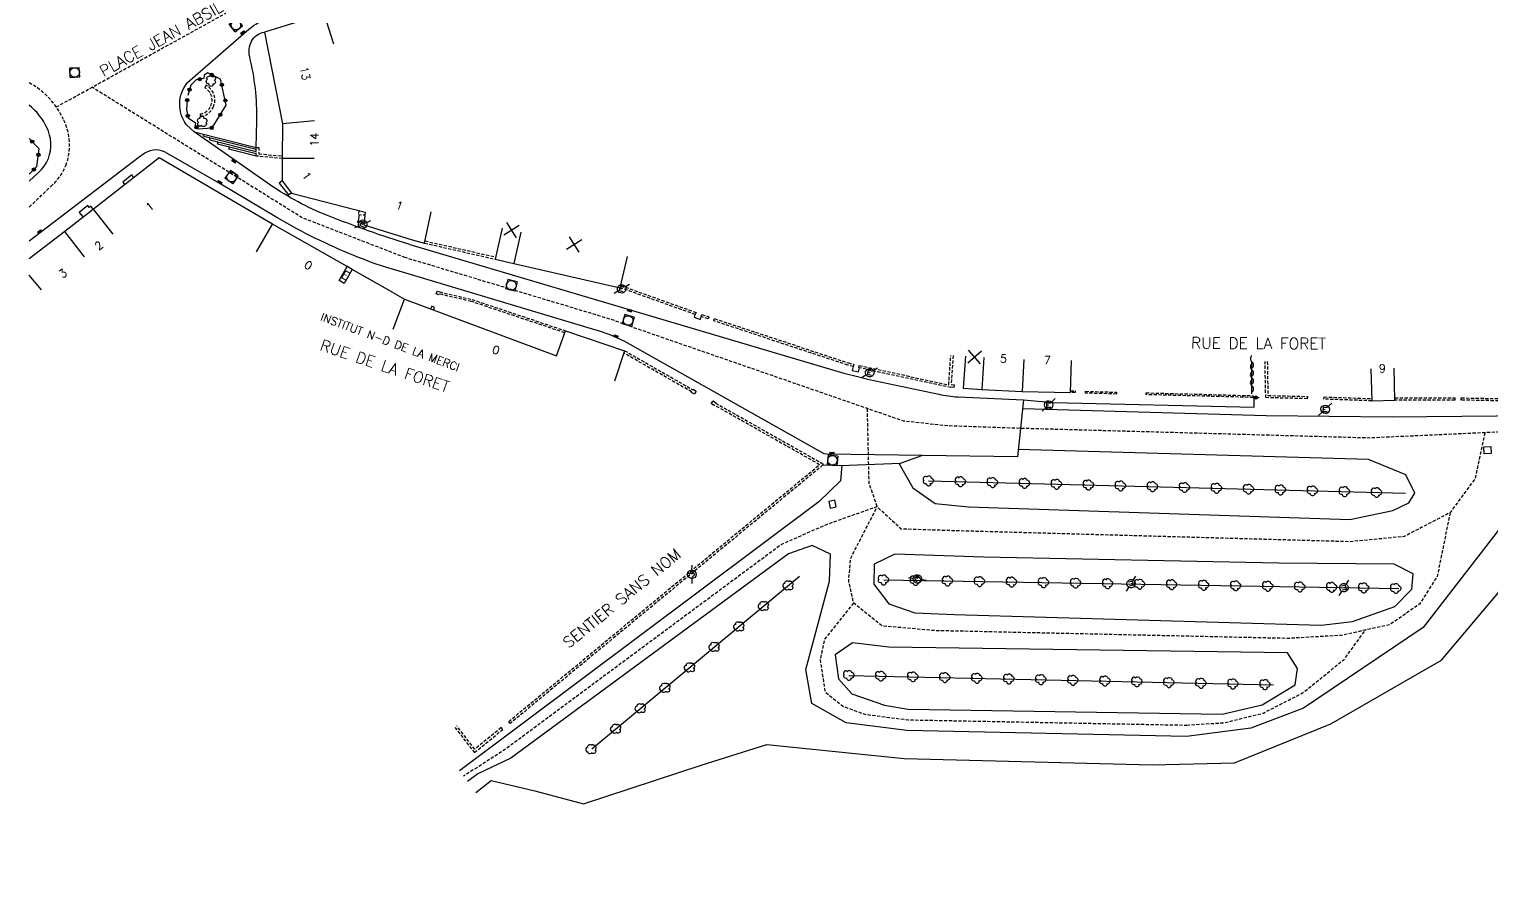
# Model space of a CAD drawing. Header units: millimetres. Extents: x 95999 to 97000, y 132000 to 133000.
# Drawn here: x 96000 to 96228.4, y 132000.5 to 132132.4 of the extents above; entities that cross this region are included whole.
import ezdxf
from ezdxf.enums import TextEntityAlignment as Align

# ---------------------------------------------------------------- set-up
doc = ezdxf.new("R2010")
doc.units = ezdxf.units.MM
doc.linetypes.add('DASHED', pattern=[0.75, 0.5, -0.25])
doc.layers.get('0').update_dxf_attribs({"linetype": 'CONTINUOUS'})
for name, color, linetype in [('W0001', 6, 'DASHED'), ('W0008', 7, 'CONTINUOUS'), ('W0100', 7, 'CONTINUOUS'), ('W0112', 1, 'DASHED'), ('W0300', 7, 'CONTINUOUS'), ('W0302', 3, 'CONTINUOUS'), ('W0310', 3, 'CONTINUOUS'), ('W0322', 7, 'CONTINUOUS'), ('W0334', 7, 'CONTINUOUS'), ('W0400', 7, 'CONTINUOUS'), ('W0420', 7, 'CONTINUOUS'), ('W0471', 7, 'CONTINUOUS'), ('W0984', 7, 'CONTINUOUS'), ('W0989', 7, 'CONTINUOUS'), ('W0991', 7, 'CONTINUOUS'), ('W1102', 7, 'CONTINUOUS')]:
    doc.layers.add(name, color=color, linetype=linetype)
doc.styles.get("Standard").update_dxf_attribs({"font": 'romans.shx', "width": 0.85})

# ---------------------------------------------------------------- blocks, each defined once
blk = doc.blocks.new('T420')
for p, q in [((0.75, 0.75), (-0.75, 0.75)), ((-0.75, 0.75), (-0.75, -0.75)), ((0.75, 0.75), (0.75, -0.75)), ((0.75, -0.75), (-0.75, -0.75))]:
    blk.add_line(p, q)
blk.add_ellipse((0, 0), major_axis=(-0.53, 0.53), ratio=1, start_param=3.926991, end_param=10.210176)
blk = doc.blocks.new('T400')
for p, q in [((-0.15, 0.3), (0.15, 0.3)), ((-0.15, -0.25), (-0.15, 0.3)), ((-0.15, 0.15), (0.15, 0.15)), ((-0.15, 0), (0.15, 0)), ((0.15, 0.3), (0.15, -0.25)), ((-0.15, -0.15), (0.15, -0.15)), ((-0.15, -0.25), (-0.15, -0.3)), ((-0.15, -0.3), (0.15, -0.3)), ((0.15, -0.3), (0.15, -0.25))]:
    blk.add_line(p, q)
blk = doc.blocks.new('T471')
for p, q in [((-0.333334, 0.333334), (-0.333334, -0.333334)), ((-0.333334, 0.333334), (0.333334, 0.333334)), ((-0.333334, 0), (0, 0)), ((0.500001, 0.500001), (1.000002, 1.000002)), ((-0.500001, -0.500001), (-1.000002, -1.000002)), ((-0.333334, -0.333334), (0.333334, -0.333334))]:
    blk.add_line(p, q)
blk.add_ellipse((0, 0), major_axis=(0.471405, 0.471405), ratio=1, start_param=5.4977871438, end_param=11.780972451)
blk = doc.blocks.new('t322o')
at = {"color": 0, "linetype": 'Continuous'}
for radius in [0.25, 0.15]:
    blk.add_circle((0, 0), radius, dxfattribs=at)
blk = doc.blocks.new('T300')
for p, q in [((-0.8, 0.51), (-0.86, 0.34)), ((-0.86, 0.34), (-0.86, 0.17)), ((-0.86, 0.17), (-0.74, 0.06)), ((-0.69, 0.63), (-0.8, 0.51)), ((-0.8, -0.06), (-0.74, 0.06)), ((-0.74, 0.06), (-0.69, 0.11)), ((-0.57, 0.69), (-0.69, 0.63)), ((-0.46, 0.69), (-0.57, 0.69)), ((-0.29, 0.63), (-0.46, 0.69)), ((-0.29, 0.63), (-0.17, 0.74)), ((-0.23, 0.57), (-0.29, 0.63)), ((-0.17, 0.74), (-0.06, 0.8)), ((-0.06, 0.8), (0.06, 0.8)), ((0.06, 0.8), (0.23, 0.74)), ((0.23, 0.74), (0.34, 0.63)), ((0.34, 0.63), (0.4, 0.51)), ((0.46, 0.46), (0.34, 0.46)), ((0.4, 0.51), (0.4, 0.46)), ((0.57, 0.4), (0.46, 0.46)), ((0.57, 0.4), (0.69, 0.29)), ((0.69, 0.29), (0.74, 0.17)), ((0.74, 0.06), (0.69, -0.17)), ((0.74, 0.17), (0.74, 0.06)), ((-0.8, -0.17), (-0.8, -0.06)), ((-0.8, -0.23), (-0.8, -0.17)), ((-0.74, -0.34), (-0.8, -0.23)), ((-0.69, -0.4), (-0.74, -0.34)), ((-0.51, -0.46), (-0.69, -0.4)), ((-0.4, -0.46), (-0.51, -0.46)), ((-0.4, -0.46), (-0.34, -0.46)), ((-0.34, -0.46), (-0.34, -0.4)), ((-0.34, -0.51), (-0.34, -0.46)), ((-0.29, -0.63), (-0.34, -0.51)), ((-0.17, -0.74), (-0.29, -0.63)), ((-0.06, -0.8), (-0.17, -0.74)), ((0.06, -0.8), (-0.06, -0.8)), ((0.17, -0.74), (0.06, -0.8)), ((0.23, -0.69), (0.17, -0.74)), ((0.29, -0.46), (0.23, -0.46)), ((0.29, -0.63), (0.23, -0.69)), ((0.46, -0.4), (0.29, -0.46)), ((0.34, -0.51), (0.29, -0.63)), ((0.34, -0.51), (0.34, -0.46)), ((0.57, -0.34), (0.46, -0.4)), ((0.63, -0.29), (0.57, -0.34)), ((0.69, -0.17), (0.63, -0.29))]:
    blk.add_line(p, q)
blk = doc.blocks.new('t310o')
at = {"color": 0, "linetype": 'Continuous'}
for centre, start, end in [((-0.5, 0.38), 216.8699, 323.1304), ((0.5, -0.37), 36.8699, 143.1303)]:
    blk.add_arc(centre, 0.625, start, end, dxfattribs=at)
blk = doc.blocks.new('t991o')
at = {"color": 0, "linetype": 'Continuous'}
for p, q in [((-1, 1), (1, -1)), ((-1, -1), (1, 1))]:
    blk.add_line(p, q, dxfattribs=at)

msp = doc.modelspace()

# ---------------------------------------------------------------- linework, layer by layer
at = {"layer": 'W0001', "flags": 128}
for points in [[(96004.22, 132120.29), (96036.8, 132138.32), (96044.36, 132143.41)], [(96058.72, 132096.75), (96042.65, 132102.97), (96009.8, 132123.37)], [(96371.22, 132067.29), (96324.96, 132066.29), (96319.33, 132066.23), (96313.82, 132066.29), (96296.82, 132067.36), (96279.95, 132068.93), (96245.38, 132070.23), (96209.2, 132068.57), (96154.77, 132070.08), (96143.46, 132070.46), (96136.51, 132071.22), (96093.72, 132086.05), (96091.37, 132086.92), (96088.96, 132087.68), (96058.72, 132096.75)], [(96227.29, 132069.4), (96225.78, 132062.24), (96221.88, 132056.92), (96214.69, 132053.18), (96206.19, 132052.37), (96143.94, 132054.1), (96136.18, 132054.35), (96132.47, 132057.74), (96131.16, 132061.44), (96130.89, 132073.17)], [(96132.43, 132057.86), (96124.32, 132054.98), (96117.45, 132051.93), (96074.24, 132019.86), (96067.8, 132015.73)], [(96221.88, 132056.92), (96219.86, 132046.95), (96217.09, 132042.61), (96212.44, 132039.39), (96204.87, 132037.74), (96196.55, 132037.26), (96141.35, 132038.48), (96133.17, 132039.22), (96128.72, 132042.8), (96127.96, 132046.25), (96128.28, 132049.82), (96132.43, 132057.86)], [(96128.73, 132042.79), (96124.2, 132037.15), (96123.51, 132033.95), (96124.27, 132028.93), (96127.03, 132026.68), (96130.48, 132025.42), (96137.23, 132024.55), (96180.75, 132023.72)], [(96180.75, 132023.72), (96186.66, 132024.11), (96192.72, 132025.61), (96198.85, 132028.75), (96205.32, 132033.98), (96208.66, 132038.56)]]:
    msp.add_lwpolyline(points, dxfattribs=at)
at = {"layer": 'W0001'}
msp.add_lwpolyline([(96000, 132104.66), (96003.37, 132107.88, 0.112169), (96005.72, 132111.17, 0.208656), (96005.36, 132118.32, 0.159208), (96000, 132124.07)], format="xyb", dxfattribs=at)
at = {"layer": 'W0008'}
for points in [[(96059.42, 132098.83, -0.022105), (96046.55, 132103.35, -0.056877), (96037.68, 132108.08), (96025.75, 132116.42), (96024.54, 132117.51, -0.342558), (96024.71, 132124.1), (96034.31, 132132.45, -0.088591), (96037.41, 132134.24), (96060.01, 132141.26, -0.044228), (96067.99, 132143.09), (96118.11, 132149.23), (96182.33, 132157.17), (96258.59, 132166.62), (96290.58, 132172.56), (96329.52, 132177.33), (96336.25, 132178.12)], [(96000, 132108.69), (96001.4, 132110.02, 0.111921), (96003, 132112.25, 0.208152), (96002.73, 132117.06, 0.115715), (96000, 132120.57)], [(96056.34, 132095.07, -0.024033), (96053.7, 132095.91, -0.033391), (96041.81, 132101.25), (96038.65, 132103.04), (96029.65, 132108.37), (96021.51, 132113.07, 0.297283), (96018.07, 132113.05), (96017.19, 132112.47), (96000, 132099.35)], [(96059.42, 132098.83), (96060.34, 132098.55), (96093.34, 132088.78), (96127.23, 132078.7), (96129.34, 132078.16), (96131.16, 132077.69), (96142.02, 132075.43, 0.046343), (96145.05, 132075), (96155.24, 132074.54), (96154.31, 132065.62), (96124.61, 132066.05), (96124.11, 132066.1), (96093, 132083.63, 0.051834), (96088.31, 132085.48), (96058.65, 132094.38), (96056.34, 132095.07)]]:
    msp.add_lwpolyline(points, format="xyb", dxfattribs=at)
for points in [[(96155.1, 132073.19), (96193.17, 132072.11), (96212.82, 132071.9), (96240, 132072.13), (96254.03, 132072.56), (96254.17, 132074.3)], [(96135.81, 132064.64), (96137.99, 132060.78), (96141.46, 132058.32), (96146.67, 132057.8), (96206.22, 132055.82), (96212.94, 132057.26), (96215.44, 132058.47), (96216.35, 132059.98), (96214.97, 132062.81), (96209.16, 132065.21), (96154.43, 132066.77)], [(96126.91, 132064.31), (96126.7, 132061.91), (96123.31, 132058.61), (96067.17, 132016.58)], [(96234.72, 132061.06), (96217.69, 132038.99), (96198.97, 132026.35), (96190.75, 132023.22), (96180.72, 132021.92), (96137.05, 132022.9), (96127.55, 132024.08), (96122.21, 132027.12), (96121.26, 132032.4), (96124.99, 132046.22), (96125.13, 132050.42), (96122.27, 132051.78), (96118.54, 132050.46), (96075.2, 132018.58), (96070.04, 132016.1), (96068.43, 132014.89)]]:
    msp.add_lwpolyline(points, dxfattribs=at)
for points in [[(96201.72, 132039.33), (96206.65, 132039.91), (96213.27, 132042.23), (96215.9, 132044.94), (96216.09, 132047.37), (96213.16, 132048.87), (96195.12, 132049.02), (96149.08, 132049.97), (96135.15, 132050.41), (96131.93, 132048.87), (96131.89, 132045.72), (96134.22, 132042.67), (96138.29, 132041.25), (96144.49, 132041.02)], [(96186.27, 132025.43), (96192.52, 132026.89), (96197.68, 132030.03), (96198.06, 132032.59), (96196.48, 132035.03), (96134.21, 132035.92), (96128.57, 132036.59), (96125.87, 132034.71), (96126.39, 132030.96), (96128.45, 132028.6), (96133.53, 132026.82), (96137.26, 132026.19)]]:
    msp.add_lwpolyline(points, close=True, dxfattribs=at)
at = {"layer": 'W0100'}
for points in [[(96047.55, 132130.09), (96046.06, 132134.86), (96036.73, 132131.97), (96039.53, 132117.67), (96039.51, 132112.24), (96039.5, 132108.73), (96040.95, 132106.85), (96052.46, 132103.87), (96052.27, 132101.88), (96059.77, 132099.53)], [(96056.77, 132091.29), (96050.45, 132094.89), (96049.66, 132095.35), (96037.99, 132101.99), (96020.3, 132112.33), (96010.05, 132104.35), (96005.55, 132100.82), (96000, 132096.57)], [(96059.77, 132099.53), (96061.74, 132099.02), (96062.78, 132103.91)], [(96073.87, 132101.38), (96072.77, 132096.51), (96075.68, 132095.85), (96092.3, 132092.05), (96093.42, 132096.93)], [(96056.77, 132091.29), (96058.6, 132090.26), (96082.33, 132081.42), (96083.74, 132085.32), (96092.97, 132082.21), (96091.38, 132077.47)], [(96146.18, 132081.35), (96145.84, 132076.37), (96148.74, 132076.16), (96155.06, 132075.84), (96162.62, 132075.66), (96162.74, 132080.66)], [(96209.5, 132079.38), (96209.65, 132074.39), (96213.27, 132074.49), (96213.13, 132079.49)]]:
    msp.add_lwpolyline(points, dxfattribs=at)
at = {"layer": 'W0112'}
msp.add_lwpolyline([(96027.4, 132123.31, -0.398634), (96028.34, 132120.43, -0.248044), (96026.67, 132119.18), (96026.74, 132118.76, 0.248044), (96028.73, 132120.24, 0.398634), (96027.61, 132123.68)], format="xyb", close=True, dxfattribs=at)
for points in [[(96039.51, 132112.25), (96035.45, 132112.61), (96035.44, 132113.97), (96035.83, 132113.97), (96035.83, 132112.96), (96039.51, 132112.63)], [(96051.47, 132104.13), (96051.41, 132103.48), (96052.42, 132103.44)], [(96052.3, 132102.14), (96051.29, 132102.24), (96051.32, 132102.47), (96052.32, 132102.37)], [(96061.74, 132099.02), (96072.77, 132096.51)], [(96061.82, 132099.36), (96072.85, 132096.85)], [(96083.63, 132085.02), (96069.03, 132089.91), (96063.99, 132091.08), (96063.94, 132090.94), (96063.56, 132091.08), (96063.72, 132091.52), (96064.1, 132091.39), (96069.12, 132090.22), (96083.74, 132085.32)], [(96092.38, 132092.4), (96104.12, 132088.18), (96104, 132087.86), (96092.3, 132092.05)], [(96063.17, 132088.64), (96063.3, 132088.99), (96062.85, 132089.15), (96062.73, 132088.8)], [(96092.97, 132082.21), (96103.63, 132076.11), (96103.67, 132076.18), (96104.13, 132075.91), (96103.86, 132075.43), (96103.39, 132075.71), (96103.44, 132075.78), (96092.79, 132081.88)], [(96144.26, 132081.44), (96143.94, 132076.91), (96144.41, 132076.88), (96144.39, 132076.49), (96143.92, 132076.52), (96143.91, 132076.45), (96129.55, 132079.56), (96129.62, 132079.9), (96143.59, 132076.88), (96143.91, 132081.47)], [(96193.33, 132080.51), (96193.43, 132075.22), (96199.59, 132075.07), (96199.58, 132074.72), (96193.09, 132074.88), (96192.98, 132080.51)], [(96162.62, 132075.94), (96163.33, 132075.94), (96163.33, 132075.66), (96162.62, 132075.66)], [(96209.65, 132074.39), (96202.17, 132074.65), (96202.19, 132075), (96209.66, 132074.73)], [(96213.27, 132074.84), (96222.62, 132074.83), (96222.62, 132074.48), (96213.27, 132074.49)], [(96066.45, 132023.36), (96069.53, 132019.42), (96073.93, 132023.04), (96073.69, 132023.33), (96069.59, 132019.96), (96066.75, 132023.59)]]:
    msp.add_lwpolyline(points, dxfattribs=at)
for points in [[(96106.02, 132087.19), (96104.92, 132087.54), (96105.02, 132087.87), (96106.13, 132087.52)], [(96106.91, 132086.88), (96107.02, 132087.22), (96127.92, 132080.3), (96128.76, 132080.09), (96128.67, 132079.75), (96127.83, 132079.96)], [(96169.78, 132075.45), (96164.95, 132075.59), (96164.96, 132075.87), (96169.79, 132075.73)], [(96191.09, 132074.91), (96174.4, 132075.35), (96174.41, 132075.63), (96191.1, 132075.19)], [(96107.18, 132074.03), (96123.92, 132064.56), (96123.95, 132064.36), (96075.11, 132024), (96074.87, 132024.29), (96123.42, 132064.41), (96106.99, 132073.71), (96106.95, 132073.64), (96106.48, 132073.91), (96106.75, 132074.39), (96107.23, 132074.11)], [(96233.2, 132074.32), (96223.61, 132074.49), (96223.62, 132074.84), (96233.21, 132074.67)]]:
    msp.add_lwpolyline(points, close=True, dxfattribs=at)
at = {"layer": 'W0302'}
for points in [[(96069.72, 132013.17), (96072.13, 132015.07), (96078.97, 132013.43), (96086.57, 132011.43), (96104.94, 132017.44), (96115.2, 132020.7), (96136.65, 132018.51), (96175.36, 132017.5), (96188.2, 132017.83), (96203.25, 132023.9), (96220.55, 132033.87), (96229.25, 132044.17), (96243.9, 132064.19), (96251.79, 132065.39), (96253.15, 132062.08), (96251.93, 132033.04), (96250.81, 132015.68), (96250.97, 132000.5)], [(96140.44, 132061.87), (96214.9, 132059.95)], [(96120.3, 132046.95), (96087.84, 132019.97)], [(96133.43, 132046.4), (96213.85, 132045.05)], [(96128.01, 132031.48), (96194.28, 132030.01)]]:
    msp.add_lwpolyline(points, dxfattribs=at)
at = {"layer": 'W0310', "flags": 128}
msp.add_lwpolyline([(96190.93, 132075.47), (96190.94, 132080.47)], dxfattribs=at)
at = {"layer": 'W0322'}
for points in [[(96024.67, 132121.37), (96024.53, 132119.92), (96024.81, 132118.58), (96025.98, 132117.82), (96025.91, 132117.38), (96026.3, 132116.88), (96028.58, 132117.02), (96030.76, 132120.58), (96029.89, 132124.66), (96027.89, 132125.63), (96027.31, 132125.26), (96027.25, 132124.72), (96026.05, 132124.54), (96025.21, 132123.68), (96024.77, 132122.08)], [(96000, 132109.79), (96001.18, 132110.97), (96001.55, 132113.73), (96000, 132115.37)], [(96191.09, 132074.91), (96192.04, 132074.9)]]:
    msp.add_lwpolyline(points, dxfattribs=at)
at = {"layer": 'W0334'}
msp.add_lwpolyline([(96025.75, 132116.42), (96035.44, 132113.97), (96035.52, 132118.12, 0.066016), (96034.43, 132128.13, -0.180991), (96034.71, 132130.57, -0.24981), (96036.73, 132131.97)], format="xyb", dxfattribs=at)
for points in [[(96027.06, 132116.09), (96027.24, 132115.72), (96035.44, 132113.69)], [(96028.13, 132115.5), (96028.15, 132115.28), (96028.19, 132115.15), (96035.45, 132113.36)], [(96035.45, 132112.97), (96029.4, 132114.47), (96029.49, 132114.83)], [(96035.45, 132112.61), (96031.17, 132113.71), (96031.25, 132114.01)], [(96016.33, 132109.24), (96016, 132109.67), (96014.6, 132108.56), (96014.92, 132108.14)], [(96039.5, 132108.73), (96039.05, 132108.4), (96040.49, 132106.57), (96040.91, 132106.89)], [(96009.99, 132104.31), (96009.62, 132104.79), (96009.36, 132104.59), (96009.13, 132104.88), (96007.81, 132103.83), (96008.41, 132103.07)], [(96051.44, 132102.46), (96051.56, 132103.48)], [(96103.96, 132087.87), (96103.81, 132087.45), (96104.8, 132087.09), (96104.94, 132087.53)], [(96128.67, 132079.75), (96128.52, 132079.11), (96129.51, 132078.89), (96129.65, 132079.54)], [(96155.24, 132074.54), (96159.9, 132074.14), (96191.27, 132073.41), (96191.28, 132074.91)], [(96123.94, 132064.41), (96126.67, 132064.3), (96136.07, 132064.65), (96139.39, 132065.84)]]:
    msp.add_lwpolyline(points, dxfattribs=at)
for points in [[(96228.3, 132066.16), (96227.22, 132066.11), (96227.17, 132067.19), (96228.25, 132067.24)], [(96125.82, 132058.87), (96124.85, 132058.68), (96125.05, 132057.62), (96126.02, 132057.81)]]:
    msp.add_lwpolyline(points, close=True, dxfattribs=at)
at = {"layer": 'W1102'}
for p, q in [((96044.51, 132112.22), (96039.51, 132112.24)), ((96013.12, 132100.41), (96010.05, 132104.35)), ((96008.64, 132096.88), (96005.55, 132100.82)), ((96035.51, 132097.64), (96037.99, 132101.99)), ((96076.79, 132100.72), (96075.68, 132095.85)), ((96001.89, 132091.72), (96000, 132094.04)), ((96056.85, 132085.57), (96058.6, 132090.26)), ((96149.09, 132081.15), (96148.74, 132076.16)), ((96155.31, 132080.84), (96155.06, 132075.84))]:
    msp.add_line(p, q, dxfattribs=at)
for points in [[(96044.54, 132118.15), (96039.53, 132117.67)], [(96050.45, 132094.89), (96049.2, 132092.69), (96048.39, 132093.16), (96049.66, 132095.35)]]:
    msp.add_lwpolyline(points, dxfattribs=at)

# ---------------------------------------------------------------- block references
at = {"layer": 'W0300'}
for p, rotation in [((96028.37, 132124.49), 123.034419940226), ((96027.01, 132117.91), 307.701980176515), ((96140.44, 132061.87), 358.52087752621), ((96145.44, 132061.74), 358.52087752621), ((96150.44, 132061.61), 358.52087752621), ((96155.44, 132061.48), 358.52087752621), ((96160.44, 132061.35), 358.52087752621), ((96165.43, 132061.22), 358.52087752621), ((96170.43, 132061.09), 358.52087752621), ((96175.43, 132060.96), 358.52087752621), ((96180.43, 132060.84), 358.52087752621), ((96185.43, 132060.71), 358.52087752621), ((96190.43, 132060.58), 358.52087752621), ((96195.42, 132060.45), 358.52087752621), ((96200.42, 132060.32), 358.52087752621), ((96205.42, 132060.19), 358.52087752621), ((96210.42, 132060.06), 358.52087752621), ((96118.6, 132045.54), 39.73795167365921), ((96133.43, 132046.4), 359.039311678838), ((96138.43, 132046.32), 359.039311678838), ((96143.43, 132046.23), 359.039311678838), ((96148.43, 132046.15), 359.039311678838), ((96153.43, 132046.07), 359.039311678838), ((96158.43, 132045.98), 359.039311678838), ((96163.43, 132045.9), 359.039311678838), ((96168.43, 132045.81), 359.039311678838), ((96173.43, 132045.73), 359.039311678838), ((96178.43, 132045.65), 359.039311678838), ((96183.43, 132045.56), 359.039311678838), ((96188.43, 132045.48), 359.039311678838), ((96193.43, 132045.4), 359.039311678838), ((96198.43, 132045.31), 359.039311678838), ((96203.42, 132045.23), 359.039311678838), ((96208.42, 132045.14), 359.039311678838), ((96213.42, 132045.06), 359.039311678838), ((96114.75, 132042.34), 39.73795167365921), ((96110.91, 132039.14), 39.73795167365921), ((96107.06, 132035.95), 39.73795167365921), ((96103.22, 132032.75), 39.73795167365921), ((96128.01, 132031.48), 358.733052251872), ((96133.01, 132031.37), 358.733052251872), ((96138.01, 132031.26), 358.733052251872), ((96099.37, 132029.55), 39.73795167365921), ((96143.01, 132031.15), 358.733052251872), ((96148.01, 132031.04), 358.733052251872), ((96153.01, 132030.93), 358.733052251872), ((96158.01, 132030.82), 358.733052251872), ((96163.01, 132030.71), 358.733052251872), ((96168.01, 132030.6), 358.733052251872), ((96173, 132030.49), 358.733052251872), ((96178, 132030.37), 358.733052251872), ((96183, 132030.26), 358.733052251872), ((96188, 132030.15), 358.733052251872), ((96193, 132030.04), 358.733052251872), ((96095.53, 132026.36), 39.73795167365921), ((96091.68, 132023.16), 39.73795167365921), ((96087.84, 132019.97), 39.73795167365921)]:
    msp.add_blockref('T300', p, dxfattribs=dict(at, rotation=rotation))
at = {"layer": 'W0310', "rotation": 89.85419216987326}
for p in [(96190.94, 132079.22), (96190.94, 132080.47), (96190.93, 132077.97), (96190.93, 132076.72)]:
    msp.add_blockref('t310o', p, dxfattribs=at)
at = {"layer": 'W0322'}
for p, rotation in [((96028.48, 132125.34), 154.132868255083), ((96026.64, 132124.63), 188.652136000732), ((96030.08, 132123.75), 102.096100318614), ((96024.67, 132121.37), 264.648221373321), ((96025.03, 132123), 254.480488886309), ((96030.61, 132121.3), 102.096100318614), ((96024.75, 132118.9), 281.798828842811), ((96029.84, 132119.08), 58.4773238839141), ((96026.11, 132117.12), 307.701980176515), ((96028.49, 132117.02), 3.592621996041209), ((96000.46, 132114.88), 133.407815525883), ((96001.43, 132112.82), 82.3618863272617), ((96000.73, 132110.52), 45.1200538410494), ((96191.57, 132074.9), 359.6928354077299)]:
    msp.add_blockref('t322o', p, dxfattribs=dict(at, rotation=rotation))
at = {"layer": 'W0400'}
for p, rotation in [((96033.34, 132131.86), 307.451261508326), ((96031.99, 132111.85), 55.04469478051001), ((96029.72, 132108.52), 239.367631344766), ((96001.62, 132100.79), 307.3462054119171), ((96093.77, 132088.49), 73.51229589350599), ((96091.64, 132084.46), 66.72224535467019), ((96125.38, 132066.19), 89.12518388080133)]:
    msp.add_blockref('T400', p, dxfattribs=dict(at, rotation=rotation))
at = {"layer": 'W0420'}
for p, rotation in [((96032.27, 132133.09), 217.451261508326), ((96007.11, 132125.68), 183.631500260125), ((96031.59, 132109.33), 325.04469478051), ((96075.28, 132092.42), 347.164453040992), ((96093.53, 132086.94), 343.512295893506), ((96125.43, 132065.08), 353.3827636954631)]:
    msp.add_blockref('T420', p, dxfattribs=dict(at, rotation=rotation))
at = {"layer": 'W0471'}
for p, rotation in [((96052.07, 132101.97), 339.3100194429979), ((96092.52, 132091.88), 347.139640874295), ((96131.26, 132078.78), 347.483492140868), ((96159.19, 132073.74), 359.1841458346209), ((96202.37, 132073.05), 358.61131548001), ((96103.48, 132047.28), 224.250451931249), ((96138.69, 132046.56), 307.448028411289), ((96172.06, 132045.82), 192.113616377445), ((96205.29, 132045.18), 192.113616377445)]:
    msp.add_blockref('T471', p, dxfattribs=dict(at, rotation=rotation))
at = {"layer": 'W0991'}
for p, rotation in [((96075.33, 132101.05), 77.24903208082512), ((96085.1, 132098.82), 77.13964087442785), ((96147.61, 132081.25), 86.00776290706278)]:
    msp.add_blockref('t991o', p, dxfattribs=dict(at, rotation=rotation))

# ---------------------------------------------------------------- texts
at = {"layer": 'W0984'}
for s, rotation, p in [('E', 330.3069, (96049.4, 132093.99)), ('INSTITUT N-D DE LA MERCI', 339.5617, (96056.37, 132083.56))]:
    msp.add_text(s, height=1.25, rotation=rotation, dxfattribs=at).set_placement(p, align=Align.MIDDLE)
at = {"layer": 'W0989'}
msp.add_text('PLACE JEAN ABSIL', height=1.75, rotation=29, dxfattribs=at).set_placement((96011.61, 132124.94))
for s, rotation, p in [('RUE DE LA FORET', 341.4721, (96055.54, 132079.83)), ('RUE DE LA FORET', 359.6892, (96191.97, 132083.38)), ('SENTIER SANS NOM', 39.2338, (96092.54, 132043.55))]:
    msp.add_text(s, height=1.75, rotation=rotation, dxfattribs=at).set_placement(p, align=Align.MIDDLE)
at = {"layer": 'W0991'}
for s, rotation, p in [('13', 281.1095, (96043.09, 132125.54)), ('14', 89.7511, (96044.52, 132115.18)), ('1', 307.5614, (96043.32, 132109.52)), ('1', 37.8864, (96018.81, 132104.76)), ('1', 342.5684, (96057.82, 132104.87)), ('2', 38.15, (96010.87, 132098.64)), ('0', 330.3701, (96043.58, 132095.56)), ('3', 37.4506, (96005.25, 132094.29)), ('0', 339.5617, (96072.89, 132082.33)), ('5', 357.0778, (96152.14, 132081)), ('7', 358.6295, (96158.99, 132080.75)), ('9', 1.6491, (96211.31, 132079.44))]:
    msp.add_text(s, height=1.25, rotation=rotation, dxfattribs=at).set_placement(p, align=Align.MIDDLE)

doc.saveas('drawing.dxf')
